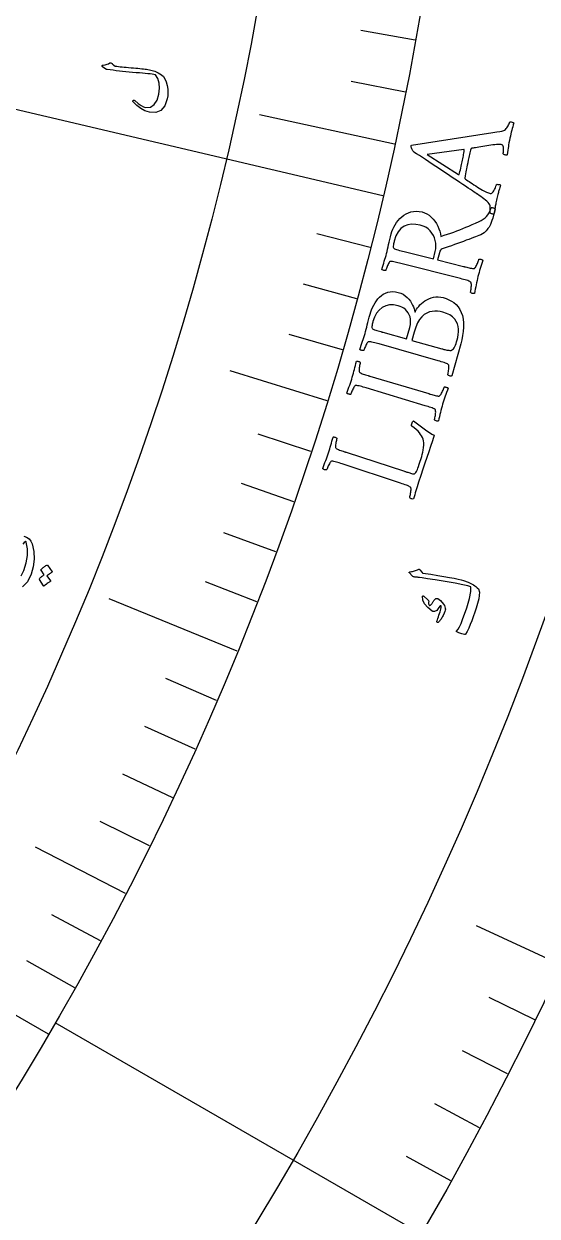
# Model space of a CAD drawing. Header units: millimetres. Extents: x -68 to 67, y -67 to 79.
# Drawn here: x 45.92 to 54.95, y -30.23 to -9.26 of the extents above; entities that cross this region are included whole.
import ezdxf

# ---------------------------------------------------------------- set-up
doc = ezdxf.new("R2010")
doc.units = ezdxf.units.MM
for name, color, linetype in [('CUT_OUTER', 1, 'Continuous'), ('ENGRAVE', 7, 'Continuous'), ('ENGRAVE_FINE', 8, 'Continuous'), ('TEXT', 5, 'Continuous')]:
    doc.layers.add(name, color=color, linetype=linetype)

msp = doc.modelspace()

# ---------------------------------------------------------------- linework, layer by layer
at = {"layer": 'CUT_OUTER'}
msp.add_arc((0, -0.0003), 67.4997, 179.84931, 4.094999, dxfattribs=at)
at = {"layer": 'ENGRAVE'}
for points in [[(52.2361, -12.2905), (44.3514, -10.4353)], [(52.4418, -11.3808), (50.0671, -10.8654)], [(51.2546, -15.8943), (49.5526, -15.3665)], [(49.675, -20.2992), (47.4256, -19.38)], [(47.7121, -24.5606), (46.1277, -23.745)], [(55.3641, -25.8167), (53.8836, -25.1263)], [(52.9033, -30.5437), (46.4731, -26.8313)]]:
    msp.add_lwpolyline(points, dxfattribs=at)
for radius in [66.15, 66.15, 64.3781, 61.0875, 61.0875, 58.4888, 53.6625, 53.6625, 50.8275]:
    msp.add_circle((0, 0), radius, dxfattribs=at)
at = {"layer": 'ENGRAVE_FINE'}
for points in [[(52.8054, -9.5529), (51.8489, -9.3798)], [(52.6316, -10.4681), (51.6782, -10.2785)], [(52.0145, -13.1969), (51.0723, -12.9579)], [(51.777, -14.0999), (50.8391, -13.8445)], [(51.5237, -14.9991), (50.5904, -14.7275)], [(50.9698, -16.7851), (50.0466, -16.4811)], [(50.6694, -17.6713), (49.7516, -17.3512)], [(50.3534, -18.5525), (49.4414, -18.2165)], [(50.0219, -19.4286), (49.1159, -19.0767)], [(49.3127, -21.1641), (48.4195, -20.7807)], [(48.9352, -22.0229), (48.0488, -21.624)], [(48.5425, -22.8755), (47.6633, -22.4611)], [(48.1348, -23.7215), (47.2629, -23.2918)], [(47.2745, -25.3926), (46.4182, -24.9326)], [(46.8222, -26.2172), (45.9741, -25.7423)], [(54.9051, -26.779), (54.1043, -26.3884)], [(46.3554, -27.0341), (45.5157, -26.5445)], [(54.4294, -27.7331), (53.6355, -27.3286)], [(53.9371, -28.6788), (53.1504, -28.2605)], [(53.4283, -29.6158), (52.649, -29.1838)]]:
    msp.add_lwpolyline(points, dxfattribs=at)
at = {"layer": 'TEXT'}
for points in [[(47.3077, -10.019), (47.3037, -10.0155), (47.3011, -10.0115), (47.3, -10.0071), (47.3004, -10.0022), (47.3022, -9.9976), (47.3056, -9.9941), (47.3105, -9.9917), (47.3169, -9.9904), (47.354, -9.9839), (47.3866, -9.9756), (47.4147, -9.9653), (47.4384, -9.9531), (47.4467, -9.9498), (47.4554, -9.9502), (47.4645, -9.9543), (47.4739, -9.9621), (47.4783, -9.9668), (47.4825, -9.9712), (47.4866, -9.9754), (47.4905, -9.9794), (47.4942, -9.9832), (47.4976, -9.9866), (47.5006, -9.9899), (47.5033, -9.9928), (47.5082, -9.9979), (47.5146, -10.0021), (47.5222, -10.0055), (47.5312, -10.008), (47.5574, -10.0116), (47.586, -10.0152), (47.617, -10.0188), (47.6505, -10.0223), (47.6864, -10.0258), (47.7247, -10.0294), (47.7655, -10.0331), (47.8086, -10.037), (47.8518, -10.0402), (47.8923, -10.0435), (47.9302, -10.0469), (47.9654, -10.0505), (47.9981, -10.0541), (48.0283, -10.0577), (48.0562, -10.0612), (48.0816, -10.0647), (48.1561, -10.0783), (48.225, -10.0991), (48.2884, -10.1271), (48.3461, -10.1623), (48.3782, -10.1917), (48.4049, -10.2322), (48.4264, -10.2841), (48.4425, -10.3472), (48.4526, -10.4141), (48.4565, -10.4758), (48.4543, -10.5323), (48.446, -10.5835), (48.4008, -10.7065), (48.3332, -10.7866), (48.2435, -10.8238), (48.1317, -10.8183), (48.0529, -10.7938), (47.9791, -10.7551), (47.9102, -10.7025), (47.846, -10.6359), (47.8425, -10.6311), (47.8407, -10.6265), (47.8406, -10.6221), (47.8422, -10.6179), (47.845, -10.6137), (47.8481, -10.6107), (47.8515, -10.6089), (47.8553, -10.6084), (47.8606, -10.6086), (47.8655, -10.6098), (47.8699, -10.6122), (47.874, -10.6156), (47.9329, -10.6644), (47.9843, -10.7005), (48.0282, -10.7239), (48.0646, -10.7344), (48.1496, -10.7273), (48.2171, -10.6858), (48.2669, -10.6099), (48.2989, -10.4997), (48.3098, -10.3964), (48.303, -10.3053), (48.2784, -10.2263), (48.2361, -10.1595), (48.2098, -10.1552), (48.1789, -10.1508), (48.1435, -10.1463), (48.1035, -10.1417), (48.0589, -10.1371), (48.0095, -10.1325), (47.9553, -10.128), (47.8963, -10.1236), (47.8356, -10.1183), (47.7759, -10.1128), (47.7172, -10.1071), (47.6595, -10.1013), (47.6029, -10.0951), (47.5473, -10.0886), (47.4928, -10.0818), (47.4393, -10.0746), (47.3873, -10.0697), (47.3816, -10.0682), (47.3764, -10.0662), (47.3716, -10.0637), (47.3674, -10.0608)], [(53.8998, -12.2623), (53.8963, -12.2599), (53.8857, -12.2528), (53.8681, -12.2408), (53.8434, -12.2242), (53.8126, -12.2035), (53.7768, -12.1795), (53.7359, -12.1522), (53.6899, -12.1217), (53.64, -12.0885), (53.5875, -12.0533), (53.5322, -12.016), (53.4742, -11.9767), (53.4144, -11.9362), (53.3536, -11.8954), (53.2919, -11.8543), (53.2293, -11.8129), (53.1668, -11.7717), (53.1057, -11.7314), (53.0458, -11.692), (52.9872, -11.6534), (52.931, -11.6164), (52.8783, -11.5816), (52.8291, -11.5491), (52.7833, -11.5189), (52.7742, -11.5102), (52.7652, -11.4984), (52.7562, -11.4835), (52.7472, -11.4656), (52.7395, -11.4474), (52.7346, -11.432), (52.7323, -11.4193), (52.7329, -11.4093), (52.7334, -11.407), (52.734, -11.4053), (52.7347, -11.4041), (52.7355, -11.4033), (52.7364, -11.4027), (52.7375, -11.4015), (52.7389, -11.4), (52.7406, -11.398), (54.1695, -11.1777), (54.24, -11.1662), (54.2928, -11.1573), (54.3278, -11.151), (54.3451, -11.1474), (54.3602, -11.1422), (54.3749, -11.1339), (54.3894, -11.1223), (54.4035, -11.1074), (54.4167, -11.0908), (54.4285, -11.0739), (54.4389, -11.0567), (54.4478, -11.0392), (54.4551, -11.0231), (54.4606, -11.0102), (54.4643, -11.0004), (54.4662, -10.9937), (54.4743, -10.9908), (54.4839, -10.9899), (54.4948, -10.9909), (54.5072, -10.9939), (54.5189, -10.9976), (54.5279, -11.0008), (54.5342, -11.0034), (54.5379, -11.0055), (54.5281, -11.0412), (54.5189, -11.075), (54.5101, -11.1069), (54.5019, -11.1369), (54.494, -11.1674), (54.4858, -11.2009), (54.4776, -11.2374), (54.4692, -11.2769), (54.4608, -11.3186), (54.4536, -11.3567), (54.4476, -11.3913), (54.4429, -11.4222), (54.4384, -11.4533), (54.4333, -11.488), (54.4276, -11.5265), (54.4212, -11.5686), (54.4143, -11.5717), (54.4057, -11.573), (54.3956, -11.5724), (54.3838, -11.57), (54.3724, -11.5663), (54.363, -11.5619), (54.3558, -11.5568), (54.3508, -11.551), (54.353, -11.5378), (54.3548, -11.5211), (54.3562, -11.5011), (54.3571, -11.4776), (54.3569, -11.4542), (54.3552, -11.4345), (54.3519, -11.4185), (54.3469, -11.4061), (54.3419, -11.4004), (54.3346, -11.3955), (54.3252, -11.3916), (54.3136, -11.3885), (54.3, -11.3867), (54.282, -11.3862), (54.2596, -11.3869), (54.2328, -11.3888), (54.2028, -11.3917), (54.1708, -11.3954), (54.1369, -11.3998), (54.101, -11.4049), (54.0643, -11.4105), (54.0281, -11.4161), (53.9924, -11.4218), (53.9571, -11.4276), (53.9237, -11.4331), (53.8933, -11.4382), (53.866, -11.4427), (53.8418, -11.4468), (53.822, -11.4501), (53.8078, -11.4524), (53.7993, -11.4538), (53.7965, -11.4543), (53.7961, -11.4546), (53.795, -11.4553), (53.793, -11.4565), (53.7903, -11.4583), (53.7876, -11.4603), (53.7855, -11.4625), (53.784, -11.4649), (53.7831, -11.4673), (53.7777, -11.4871), (53.7722, -11.5092), (53.7665, -11.5336), (53.7606, -11.5603), (53.7547, -11.5876), (53.749, -11.6139), (53.7435, -11.6393), (53.7382, -11.6638), (53.7368, -11.6701), (53.7355, -11.6764), (53.7341, -11.6827), (53.7327, -11.689), (53.7314, -11.6952), (53.7301, -11.701), (53.7289, -11.7066), (53.7278, -11.7118), (53.7199, -11.7482), (53.7128, -11.7819), (53.7064, -11.8127), (53.7008, -11.8408), (53.6954, -11.8693), (53.6896, -11.9018), (53.6835, -11.9381), (53.6769, -11.9784), (53.6768, -11.9798), (53.6772, -11.9817), (53.6779, -11.9841), (53.679, -11.9868), (53.6802, -11.9894), (53.681, -11.9912), (53.6815, -11.9923), (53.6817, -11.9927), (53.6846, -11.9946), (53.6933, -12.0002), (53.7078, -12.0097), (53.728, -12.0229), (53.7523, -12.0388), (53.7787, -12.0561), (53.8072, -12.075), (53.8379, -12.0953), (53.8692, -12.1159), (53.8996, -12.1355), (53.9291, -12.154), (53.9576, -12.1715), (53.9856, -12.1887), (54.0115, -12.2033), (54.0353, -12.2153), (54.0571, -12.2246), (54.0769, -12.232), (54.0946, -12.2381), (54.1103, -12.2429), (54.1239, -12.2464), (54.1377, -12.247), (54.1511, -12.2422), (54.1643, -12.2322), (54.1771, -12.217), (54.1891, -12.1988), (54.1997, -12.1799), (54.209, -12.1605), (54.2169, -12.1403), (54.2233, -12.1218), (54.2283, -12.1071), (54.2317, -12.0962), (54.2336, -12.0892), (54.238, -12.0877), (54.245, -12.0871), (54.2547, -12.0874), (54.2669, -12.0886), (54.2795, -12.0906), (54.2901, -12.0931), (54.2988, -12.0962), (54.3056, -12.0999), (54.2991, -12.123), (54.293, -12.1443), (54.2873, -12.1639), (54.282, -12.1817), (54.2768, -12.1986), (54.2717, -12.2155), (54.2665, -12.2325), (54.2614, -12.2494), (54.2561, -12.2677), (54.2505, -12.2888), (54.2446, -12.3127), (54.2384, -12.3393), (54.2324, -12.3663), (54.2272, -12.3911), (54.2229, -12.4137), (54.2194, -12.4342), (54.2162, -12.4536), (54.2131, -12.473), (54.21, -12.4924), (54.2068, -12.5117), (54.2034, -12.5324), (54.1993, -12.5556), (54.1947, -12.5814), (54.1895, -12.6097), (54.1851, -12.611), (54.1782, -12.6111), (54.1687, -12.6099), (54.1567, -12.6074), (54.1444, -12.6042), (54.134, -12.6008), (54.1254, -12.5971), (54.1188, -12.5932), (54.1212, -12.5796), (54.1231, -12.5617), (54.1245, -12.5395), (54.1254, -12.513), (54.1247, -12.4865), (54.1211, -12.4642), (54.1147, -12.446), (54.1055, -12.4321), (54.085, -12.4081), (54.0628, -12.3852), (54.0388, -12.3634), (54.013, -12.3428), (53.986, -12.3227), (53.9581, -12.3025), (53.9294, -12.2824), (53.8998, -12.2623)], [(53.0128, -11.5611), (53.5659, -11.9166), (53.5662, -11.9166), (53.5672, -11.9166), (53.5689, -11.9165), (53.5713, -11.9165), (53.5736, -11.9163), (53.5754, -11.9158), (53.5766, -11.9149), (53.5772, -11.9138), (53.5839, -11.889), (53.591, -11.8618), (53.5985, -11.8321), (53.6063, -11.8001), (53.6138, -11.7685), (53.6204, -11.7402), (53.6262, -11.7151), (53.631, -11.6933), (53.637, -11.665), (53.6424, -11.638), (53.6471, -11.6124), (53.6512, -11.5882), (53.6551, -11.564), (53.6592, -11.5388), (53.6635, -11.5124), (53.6681, -11.485), (53.6682, -11.4826), (53.6674, -11.4805), (53.6657, -11.4788), (53.6631, -11.4773), (53.6604, -11.4762), (53.6585, -11.4753), (53.6574, -11.4749), (53.657, -11.4747)], [(52.3814, -12.9595), (52.3933, -12.919), (52.4087, -12.8787), (52.4277, -12.8386), (52.4503, -12.7988), (52.476, -12.7603), (52.5044, -12.7242), (52.5356, -12.6905), (52.5694, -12.6592), (52.6059, -12.6313), (52.6448, -12.6077), (52.6861, -12.5884), (52.7299, -12.5734), (52.7759, -12.5637), (52.8239, -12.5604), (52.8738, -12.5634), (52.9258, -12.5728), (52.9689, -12.5862), (53.0099, -12.6056), (53.0488, -12.6309), (53.0856, -12.6622), (53.1197, -12.6978), (53.1505, -12.7364), (53.1779, -12.7778), (53.2018, -12.8221), (53.2218, -12.8676), (53.2372, -12.913), (53.2479, -12.9581), (53.254, -13.0029), (53.3149, -12.9836), (53.3734, -12.9643), (53.4295, -12.945), (53.4833, -12.9258), (53.536, -12.9062), (53.5886, -12.886), (53.6412, -12.865), (53.6937, -12.8432), (53.7477, -12.8204), (53.8045, -12.7962), (53.8641, -12.7706), (53.9265, -12.7436), (53.966, -12.7243), (54.0014, -12.7027), (54.0326, -12.679), (54.0596, -12.6531), (54.0834, -12.6233), (54.1048, -12.5876), (54.1239, -12.5463), (54.1406, -12.4991), (54.1477, -12.4964), (54.1566, -12.4961), (54.1672, -12.4982), (54.1796, -12.5028), (54.1916, -12.5081), (54.2007, -12.5123), (54.2071, -12.5157), (54.2107, -12.518), (54.1963, -12.5776), (54.182, -12.6318), (54.1677, -12.6804), (54.1535, -12.7234), (54.1398, -12.7609), (54.1269, -12.7927), (54.1148, -12.8188), (54.1036, -12.8392), (54.0945, -12.8518), (54.0834, -12.8666), (54.0703, -12.8836), (54.0551, -12.9028), (54.0369, -12.9224), (54.0144, -12.9407), (53.9878, -12.9577), (53.957, -12.9732), (53.9424, -12.9794), (53.9222, -12.9876), (53.8966, -12.9979), (53.8655, -13.0101), (53.8298, -13.0239), (53.7906, -13.0388), (53.7477, -13.0549), (53.7012, -13.072), (53.6521, -13.0899), (53.6013, -13.1084), (53.5489, -13.1274), (53.4948, -13.1469), (53.4402, -13.1665), (53.3862, -13.1854), (53.3329, -13.2038), (53.2802, -13.2217), (53.2639, -13.2306), (53.2504, -13.2448), (53.2395, -13.2644), (53.2313, -13.2892), (53.1993, -13.4167), (53.6566, -13.5321), (53.6603, -13.533), (53.6641, -13.534), (53.6679, -13.5349), (53.6717, -13.5359), (53.6754, -13.5368), (53.6792, -13.5378), (53.683, -13.5387), (53.6867, -13.5397), (53.7101, -13.5455), (53.7323, -13.5508), (53.7536, -13.5558), (53.7737, -13.5603), (53.7926, -13.5639), (53.8099, -13.5664), (53.8257, -13.5676), (53.84, -13.5676), (53.8473, -13.5647), (53.8551, -13.5579), (53.8637, -13.5473), (53.8728, -13.5328), (53.882, -13.5159), (53.8905, -13.4982), (53.8984, -13.4796), (53.9057, -13.4603), (53.912, -13.442), (53.917, -13.4268), (53.9208, -13.4146), (53.9233, -13.4055), (53.9302, -13.4036), (53.9387, -13.4029), (53.9489, -13.4035), (53.9607, -13.4054), (53.9724, -13.4083), (53.9817, -13.4123), (53.9889, -13.4171), (53.9937, -13.423), (53.9819, -13.46), (53.9705, -13.4963), (53.9593, -13.5318), (53.9485, -13.5666), (53.938, -13.6013), (53.9278, -13.6365), (53.918, -13.6724), (53.9085, -13.7088), (53.8997, -13.7445), (53.8912, -13.7806), (53.8831, -13.8171), (53.8754, -13.8541), (53.8678, -13.8915), (53.8604, -13.9292), (53.8529, -13.9673), (53.8455, -14.0057), (53.8384, -14.0085), (53.8299, -14.0094), (53.8197, -14.0083), (53.8081, -14.0054), (53.7968, -14.0014), (53.7875, -13.997), (53.7804, -13.9924), (53.7753, -13.9874), (53.7775, -13.9782), (53.78, -13.9657), (53.7828, -13.9499), (53.786, -13.9308), (53.7889, -13.9103), (53.7909, -13.89), (53.7919, -13.87), (53.7921, -13.8502), (53.7911, -13.8327), (53.7887, -13.8193), (53.7848, -13.8102), (53.7796, -13.8052), (53.7646, -13.7966), (53.7471, -13.7885), (53.7271, -13.7809), (53.7047, -13.7739), (53.6805, -13.7671), (53.6554, -13.7602), (53.6292, -13.7533), (53.6021, -13.7462), (52.5548, -13.4803), (52.5276, -13.4734), (52.5011, -13.4669), (52.4754, -13.4607), (52.4504, -13.4548), (52.4268, -13.45), (52.4053, -13.4469), (52.3858, -13.4454), (52.3685, -13.4456), (52.3606, -13.4471), (52.3525, -13.453), (52.3444, -13.4633), (52.3361, -13.4779), (52.3279, -13.495), (52.3201, -13.5125), (52.3127, -13.5304), (52.3057, -13.5488), (52.2995, -13.5659), (52.2945, -13.5803), (52.2908, -13.5919), (52.2883, -13.6006), (52.2814, -13.6024), (52.273, -13.6029), (52.2628, -13.6021), (52.2509, -13.6001), (52.2393, -13.597), (52.23, -13.593), (52.2229, -13.5881), (52.218, -13.5824), (52.2289, -13.5461), (52.2397, -13.5104), (52.2506, -13.4751), (52.2615, -13.4404), (52.2721, -13.4059), (52.2822, -13.3714), (52.2917, -13.337), (52.3007, -13.3026), (52.3098, -13.2662), (52.3189, -13.2284), (52.328, -13.1891), (52.337, -13.1483), (52.3466, -13.1054), (52.3572, -13.0596), (52.3689, -13.0109), (52.3814, -12.9595)], [(52.8942, -12.8045), (52.8159, -12.7912), (52.7423, -12.7903), (52.6734, -12.8019), (52.6091, -12.8258), (52.5517, -12.8645), (52.5038, -12.9207), (52.4651, -12.9943), (52.4356, -13.0853), (52.4326, -13.0979), (52.4292, -13.1135), (52.4254, -13.1321), (52.4212, -13.1537), (52.4182, -13.1747), (52.4184, -13.1913), (52.4216, -13.2037), (52.428, -13.2117), (52.4401, -13.2195), (52.4565, -13.2271), (52.477, -13.2347), (52.5018, -13.2421), (52.5287, -13.2495), (52.5559, -13.2568), (52.5832, -13.2639), (52.6108, -13.2709), (53.1239, -13.3977), (53.1565, -13.2679), (53.1654, -13.2203), (53.1686, -13.1724), (53.1659, -13.1243), (53.1574, -13.0759), (53.1432, -13.0288), (53.1237, -12.9846), (53.0988, -12.9433), (53.0685, -12.9048), (53.0329, -12.8707), (52.9919, -12.8426), (52.9457, -12.8206), (52.8942, -12.8045)], [(52.0116, -14.3722), (52.024, -14.3319), (52.0388, -14.2916), (52.0562, -14.2513), (52.076, -14.211), (52.0982, -14.1721), (52.1227, -14.1357), (52.1494, -14.1018), (52.1785, -14.0706), (52.2101, -14.0427), (52.2443, -14.0192), (52.2812, -14), (52.3209, -13.9851), (52.3633, -13.9757), (52.4086, -13.9729), (52.4568, -13.9769), (52.5079, -13.9875), (52.5524, -14.0023), (52.5933, -14.0218), (52.6305, -14.0463), (52.6641, -14.0755), (52.6939, -14.1077), (52.7197, -14.1408), (52.7416, -14.1749), (52.7595, -14.21), (52.7738, -14.244), (52.7849, -14.275), (52.7928, -14.303), (52.7974, -14.328), (52.7991, -14.3314), (52.8014, -14.3331), (52.8041, -14.3328), (52.8074, -14.3307), (52.8165, -14.3082), (52.8293, -14.2847), (52.8456, -14.2601), (52.8656, -14.2345), (52.8889, -14.2089), (52.915, -14.1842), (52.9441, -14.1604), (52.9761, -14.1376), (53.0105, -14.1168), (53.0469, -14.0994), (53.0853, -14.0853), (53.1256, -14.0746), (53.1673, -14.0681), (53.21, -14.0668), (53.2537, -14.0709), (53.2983, -14.0801), (53.3494, -14.096), (53.3974, -14.116), (53.4423, -14.1401), (53.4841, -14.1682), (53.5225, -14.2015), (53.5572, -14.2411), (53.5882, -14.287), (53.6155, -14.3392), (53.6363, -14.3958), (53.6497, -14.4578), (53.6557, -14.5254), (53.6543, -14.5984), (53.6475, -14.6736), (53.6374, -14.7475), (53.6239, -14.8203), (53.6072, -14.8917), (53.4468, -15.4576), (53.4397, -15.4602), (53.431, -15.4609), (53.421, -15.4596), (53.4094, -15.4563), (53.3982, -15.452), (53.3891, -15.4474), (53.3821, -15.4426), (53.3771, -15.4375), (53.3795, -15.4283), (53.3824, -15.4159), (53.3856, -15.4002), (53.3893, -15.3812), (53.3928, -15.3607), (53.3953, -15.3405), (53.3969, -15.3205), (53.3976, -15.3008), (53.3971, -15.2832), (53.395, -15.2698), (53.3914, -15.2606), (53.3863, -15.2555), (53.3715, -15.2464), (53.3543, -15.2378), (53.3345, -15.2297), (53.3123, -15.2221), (53.2883, -15.2147), (53.2634, -15.2071), (53.2374, -15.1995), (53.2105, -15.1917), (52.1715, -14.8951), (52.1445, -14.8874), (52.1182, -14.8802), (52.0926, -14.8733), (52.0678, -14.8668), (52.0443, -14.8613), (52.0229, -14.8576), (52.0035, -14.8556), (51.9861, -14.8554), (51.9782, -14.8566), (51.97, -14.8623), (51.9616, -14.8724), (51.9529, -14.8868), (51.9442, -14.9037), (51.9359, -14.9212), (51.928, -14.9393), (51.9203, -14.958), (51.9135, -14.9755), (51.908, -14.9901), (51.9039, -15.0018), (51.9011, -15.0106), (51.8942, -15.0121), (51.8857, -15.0124), (51.8756, -15.0114), (51.8638, -15.009), (51.8523, -15.0056), (51.843, -15.0014), (51.8361, -14.9963), (51.8314, -14.9904), (51.8432, -14.9544), (51.8551, -14.9188), (51.867, -14.8834), (51.879, -14.8485), (51.8907, -14.8137), (51.9018, -14.7792), (51.9123, -14.7448), (51.9223, -14.7105), (51.9323, -14.6745), (51.9423, -14.6371), (51.9524, -14.5985), (51.9624, -14.5585), (51.973, -14.5164), (51.9848, -14.4713), (51.9976, -14.4232), (52.0116, -14.3722)], [(52.6521, -14.8051), (52.7081, -14.6046), (52.7198, -14.552), (52.7247, -14.5032), (52.7227, -14.4583), (52.714, -14.4171), (52.6998, -14.3797), (52.6814, -14.346), (52.6588, -14.316), (52.6319, -14.2897), (52.6022, -14.2671), (52.571, -14.2483), (52.5383, -14.2332), (52.504, -14.2219), (52.4256, -14.2075), (52.353, -14.2084), (52.2861, -14.2244), (52.225, -14.2557), (52.1711, -14.3), (52.1261, -14.3554), (52.0898, -14.4219), (52.0623, -14.4995), (52.059, -14.512), (52.0552, -14.5275), (52.0509, -14.546), (52.046, -14.5674), (52.0425, -14.5883), (52.0422, -14.6049), (52.0451, -14.6174), (52.0512, -14.6256), (52.0617, -14.6321), (52.0752, -14.6386), (52.0917, -14.6451), (52.1112, -14.6517), (52.1326, -14.6583), (52.1546, -14.6649), (52.1773, -14.6715), (52.2007, -14.6782), (52.2055, -14.6795), (52.21, -14.6808), (52.2142, -14.682), (52.2181, -14.6831), (52.2219, -14.6841), (52.2256, -14.6852), (52.2293, -14.6862), (52.2331, -14.6873)], [(52.7444, -14.8311), (53.2732, -14.9798), (53.2832, -14.9825), (53.2955, -14.9857), (53.3102, -14.9894), (53.3272, -14.9936), (53.3453, -14.9978), (53.3631, -15.0013), (53.3805, -15.0043), (53.3976, -15.0066), (53.4131, -15.0081), (53.426, -15.0085), (53.4361, -15.0078), (53.4435, -15.006), (53.4613, -14.9946), (53.4771, -14.9798), (53.4908, -14.9616), (53.5024, -14.9398), (53.5128, -14.915), (53.523, -14.8876), (53.5329, -14.8576), (53.5424, -14.825), (53.5535, -14.7782), (53.561, -14.7309), (53.5648, -14.6832), (53.5651, -14.635), (53.5598, -14.5875), (53.5471, -14.5419), (53.527, -14.4982), (53.4995, -14.4565), (53.4629, -14.4183), (53.4157, -14.3853), (53.3578, -14.3577), (53.2893, -14.3352), (53.2428, -14.325), (53.1959, -14.3195), (53.1487, -14.3185), (53.101, -14.322), (53.0539, -14.3323), (53.0082, -14.3514), (52.9639, -14.3794), (52.9211, -14.4163), (52.881, -14.464), (52.8451, -14.5247), (52.8132, -14.5983), (52.7853, -14.6848)], [(51.6982, -15.4798), (51.7084, -15.4447), (51.718, -15.41), (51.727, -15.3755), (51.7353, -15.3414), (51.7436, -15.3071), (51.7522, -15.272), (51.7611, -15.2362), (51.7704, -15.1997), (51.7775, -15.1973), (51.7861, -15.1968), (51.7962, -15.1981), (51.8077, -15.2014), (51.8189, -15.2058), (51.828, -15.2104), (51.8351, -15.2152), (51.84, -15.2202), (51.8376, -15.2291), (51.8348, -15.2411), (51.8316, -15.2564), (51.828, -15.2748), (51.8244, -15.2946), (51.8215, -15.314), (51.8192, -15.3328), (51.8176, -15.3512), (51.8172, -15.3677), (51.8189, -15.3807), (51.8226, -15.3905), (51.8284, -15.3968), (51.8407, -15.404), (51.8552, -15.4111), (51.8718, -15.4179), (51.8904, -15.4245), (51.9106, -15.4311), (51.9317, -15.4378), (51.9539, -15.4446), (51.977, -15.4516), (51.9807, -15.4527), (51.9844, -15.4538), (51.9882, -15.4549), (51.9919, -15.456), (51.9956, -15.4571), (51.9993, -15.4582), (52.0031, -15.4593), (52.0068, -15.4604), (53.0425, -15.7683), (53.0462, -15.7694), (53.0499, -15.7705), (53.0537, -15.7716), (53.0574, -15.7728), (53.0611, -15.7739), (53.0648, -15.775), (53.0686, -15.7761), (53.0723, -15.7772), (53.0954, -15.784), (53.1174, -15.7903), (53.1384, -15.7961), (53.1583, -15.8014), (53.177, -15.8059), (53.1943, -15.809), (53.21, -15.8109), (53.2243, -15.8115), (53.2316, -15.8089), (53.2398, -15.8025), (53.2488, -15.7922), (53.2585, -15.7781), (53.2684, -15.7616), (53.2776, -15.7443), (53.2863, -15.7261), (53.2944, -15.707), (53.3014, -15.689), (53.3071, -15.674), (53.3114, -15.662), (53.3143, -15.653), (53.3212, -15.6514), (53.3297, -15.6511), (53.3399, -15.6521), (53.3517, -15.6545), (53.3632, -15.6579), (53.3724, -15.6622), (53.3793, -15.6674), (53.3839, -15.6735), (53.3706, -15.71), (53.3576, -15.7458), (53.345, -15.7808), (53.3327, -15.8151), (53.3208, -15.8493), (53.3091, -15.8841), (53.2978, -15.9195), (53.2868, -15.9555), (53.2765, -15.9907), (53.2665, -16.0265), (53.2569, -16.0626), (53.2476, -16.0992), (53.2385, -16.1363), (53.2294, -16.1736), (53.2204, -16.2114), (53.2114, -16.2494), (53.2042, -16.2519), (53.1956, -16.2525), (53.1855, -16.251), (53.1741, -16.2476), (53.1629, -16.2431), (53.1539, -16.2383), (53.1469, -16.2334), (53.142, -16.2283), (53.1446, -16.2191), (53.1476, -16.2067), (53.1511, -16.1911), (53.1551, -16.1722), (53.1588, -16.1517), (53.1617, -16.1316), (53.1636, -16.1116), (53.1646, -16.0919), (53.1643, -16.0743), (53.1624, -16.0609), (53.159, -16.0516), (53.1539, -16.0464), (53.1393, -16.0371), (53.1222, -16.0283), (53.1025, -16.0199), (53.0804, -16.012), (53.0566, -16.0042), (53.0317, -15.9962), (53.0059, -15.9882), (52.9791, -15.98), (51.9446, -15.668), (51.9177, -15.66), (51.8915, -15.6523), (51.866, -15.6451), (51.8413, -15.6382), (51.8179, -15.6324), (51.7966, -15.6283), (51.7772, -15.6261), (51.7599, -15.6255), (51.7519, -15.6267), (51.7436, -15.6323), (51.735, -15.6422), (51.7261, -15.6565), (51.7172, -15.6733), (51.7087, -15.6907), (51.7004, -15.7086), (51.6925, -15.7272), (51.6854, -15.7446), (51.6797, -15.7591), (51.6754, -15.7708), (51.6725, -15.7795), (51.6656, -15.781), (51.6571, -15.7811), (51.647, -15.7799), (51.6352, -15.7774), (51.6238, -15.7738), (51.6146, -15.7694), (51.6077, -15.7643), (51.6031, -15.7583), (51.6155, -15.7225), (51.6279, -15.687), (51.6403, -15.6519), (51.6528, -15.6171), (51.665, -15.5825), (51.6766, -15.5481), (51.6877, -15.5139), (51.6982, -15.4798)], [(52.6173, -17.1336), (52.6201, -17.1345), (52.6235, -17.1356), (52.6275, -17.1369), (52.6321, -17.1384), (52.6441, -17.1423), (52.6577, -17.1468), (52.673, -17.1518), (52.69, -17.1573), (52.7075, -17.1628), (52.7244, -17.1678), (52.7406, -17.1722), (52.7561, -17.1761), (52.7699, -17.1788), (52.7807, -17.18), (52.7887, -17.1795), (52.7938, -17.1774), (52.8059, -17.1668), (52.8167, -17.1543), (52.8262, -17.1398), (52.8345, -17.1234), (52.8428, -17.1034), (52.8523, -17.078), (52.8629, -17.0475), (52.8747, -17.0116), (52.9185, -16.8749), (52.9289, -16.8389), (52.9377, -16.8006), (52.9451, -16.7599), (52.951, -16.7168), (52.9543, -16.6744), (52.9539, -16.6354), (52.9498, -16.5999), (52.9421, -16.5678), (52.9314, -16.5403), (52.9173, -16.5126), (52.8999, -16.4848), (52.8791, -16.4567), (52.854, -16.4284), (52.8236, -16.3997), (52.7879, -16.3705), (52.7468, -16.3409), (52.7416, -16.3348), (52.7392, -16.3263), (52.7395, -16.3152), (52.7427, -16.3016), (52.75, -16.2814), (52.7579, -16.2655), (52.7666, -16.254), (52.7759, -16.2467), (52.8208, -16.2799), (52.8669, -16.3144), (52.9143, -16.3503), (52.963, -16.3874), (53.0109, -16.4228), (53.0558, -16.4533), (53.0979, -16.4791), (53.137, -16.5), (53.106, -16.5984), (53.0743, -16.6962), (53.0419, -16.7934), (53.0089, -16.89), (52.9747, -16.9895), (52.9389, -17.0954), (52.9015, -17.2076), (52.8625, -17.3262), (52.8492, -17.3674), (52.8371, -17.4065), (52.8261, -17.4437), (52.8163, -17.4788), (52.8067, -17.5132), (52.7964, -17.548), (52.7855, -17.5832), (52.7738, -17.619), (52.7665, -17.6213), (52.7579, -17.6216), (52.7479, -17.6199), (52.7365, -17.6161), (52.7255, -17.6113), (52.7165, -17.6064), (52.7097, -17.6013), (52.705, -17.596), (52.7077, -17.5869), (52.7111, -17.5746), (52.715, -17.5591), (52.7194, -17.5403), (52.7237, -17.5199), (52.7271, -17.4998), (52.7295, -17.4799), (52.731, -17.4602), (52.7312, -17.4427), (52.7297, -17.4292), (52.7265, -17.4198), (52.7216, -17.4145), (52.7072, -17.4048), (52.6903, -17.3956), (52.6709, -17.3867), (52.649, -17.3782), (52.6253, -17.3698), (52.6007, -17.3612), (52.5751, -17.3525), (52.5485, -17.3436), (51.5224, -17.005), (51.4957, -16.9963), (51.4697, -16.9879), (51.4445, -16.98), (51.4199, -16.9725), (51.3967, -16.9661), (51.3755, -16.9615), (51.3562, -16.9587), (51.3388, -16.9578), (51.3308, -16.9587), (51.3224, -16.964), (51.3136, -16.9737), (51.3043, -16.9878), (51.295, -17.0044), (51.286, -17.0215), (51.2773, -17.0393), (51.2689, -17.0576), (51.2613, -17.0749), (51.2553, -17.0892), (51.2507, -17.1007), (51.2475, -17.1094), (51.2406, -17.1107), (51.2321, -17.1106), (51.222, -17.1091), (51.2103, -17.1063), (51.199, -17.1025), (51.1899, -17.0978), (51.1832, -17.0925), (51.1787, -17.0864), (51.192, -17.0509), (51.2053, -17.0158), (51.2186, -16.981), (51.232, -16.9465), (51.2451, -16.9123), (51.2576, -16.8782), (51.2696, -16.8443), (51.2809, -16.8105), (51.292, -16.7757), (51.3026, -16.7412), (51.3124, -16.707), (51.3217, -16.6731), (51.3308, -16.6389), (51.3403, -16.6041), (51.3501, -16.5686), (51.3604, -16.5324), (51.3675, -16.5301), (51.3762, -16.5298), (51.3862, -16.5314), (51.3976, -16.535), (51.4087, -16.5397), (51.4177, -16.5445), (51.4246, -16.5495), (51.4294, -16.5546), (51.4268, -16.5634), (51.4237, -16.5754), (51.4201, -16.5906), (51.416, -16.6089), (51.4119, -16.6286), (51.4085, -16.6479), (51.4057, -16.6667), (51.4036, -16.685), (51.4029, -16.7014), (51.4042, -16.7146), (51.4077, -16.7244), (51.4132, -16.7308), (51.4254, -16.7384), (51.4397, -16.7458), (51.4561, -16.7531), (51.4745, -16.7602), (51.4945, -16.7673), (51.5155, -16.7745), (51.5374, -16.7819), (51.5604, -16.7895), (51.5641, -16.7907), (51.5678, -16.7919), (51.5715, -16.7931), (51.5751, -16.7943), (51.5788, -16.7955), (51.5825, -16.7967), (51.5862, -16.7979), (51.5899, -16.7991)], [(46.2265, -18.875), (46.2255, -18.8725), (46.2254, -18.8695), (46.2264, -18.8662), (46.2283, -18.8624), (46.2393, -18.8504), (46.2506, -18.8391), (46.2622, -18.8284), (46.2742, -18.8184), (46.2867, -18.809), (46.2997, -18.8002), (46.3134, -18.7919), (46.3276, -18.7841), (46.3315, -18.7831), (46.3349, -18.7834), (46.3381, -18.7849), (46.3409, -18.7879), (46.4202, -18.9004), (46.4209, -18.9029), (46.4197, -18.9057), (46.4168, -18.9088), (46.4121, -18.9122), (46.4082, -18.9143), (46.4026, -18.918), (46.3952, -18.9232), (46.3859, -18.93), (46.3748, -18.9385), (46.3617, -18.9486), (46.3465, -18.9604), (46.3293, -18.9739), (46.3901, -19.0626), (46.3916, -19.0662), (46.3909, -19.0697), (46.388, -19.0731), (46.3828, -19.0764), (46.3783, -19.0793), (46.3715, -19.0839), (46.3622, -19.0903), (46.3507, -19.0984), (46.3366, -19.1085), (46.3201, -19.1207), (46.301, -19.1349), (46.2794, -19.1513), (46.2763, -19.1526), (46.2738, -19.1528), (46.2718, -19.1516), (46.2703, -19.1492), (46.1965, -19.0366), (46.1954, -19.0341), (46.1954, -19.0311), (46.1964, -19.0278), (46.1984, -19.024), (46.2071, -19.0136), (46.2164, -19.0038), (46.2261, -18.9946), (46.2362, -18.986), (46.2468, -18.978), (46.2576, -18.9705), (46.2687, -18.9635), (46.2802, -18.9571)], [(52.7185, -18.9014), (52.7386, -18.8987), (52.7578, -18.8953), (52.7764, -18.8912), (52.7942, -18.8865), (52.8113, -18.8808), (52.8277, -18.8743), (52.8434, -18.8669), (52.8584, -18.8586), (52.8661, -18.8561), (52.8737, -18.857), (52.8811, -18.8614), (52.8885, -18.8693), (52.9258, -18.9142), (52.93, -18.9188), (52.9336, -18.9223), (52.9368, -18.9247), (52.9394, -18.9261), (53.0766, -18.9462), (53.2003, -18.9651), (53.3105, -18.9829), (53.4072, -18.9995), (53.4902, -19.0151), (53.5595, -19.0297), (53.6149, -19.0434), (53.6566, -19.0562), (53.734, -19.0837), (53.758, -19.0938), (53.7818, -19.1051), (53.8052, -19.1177), (53.8282, -19.1315), (53.851, -19.1466), (53.8733, -19.1631), (53.8952, -19.181), (53.9167, -19.2004), (53.9371, -19.2615), (53.9247, -19.3759), (53.8793, -19.5434), (53.8003, -19.7638), (53.7727, -19.8315), (53.7453, -19.8935), (53.7182, -19.9498), (53.6914, -20.0003), (53.6875, -20.0043), (53.6832, -20.0066), (53.6784, -20.0072), (53.6731, -20.006), (53.6485, -19.9985), (53.6262, -19.9915), (53.6061, -19.985), (53.5884, -19.9789), (53.5727, -19.9734), (53.5588, -19.9682), (53.5469, -19.9633), (53.5368, -19.9588), (53.5313, -19.956), (53.5288, -19.9527), (53.5294, -19.949), (53.5331, -19.9449), (53.5579, -19.9122), (53.5836, -19.8678), (53.6104, -19.8116), (53.638, -19.7436), (53.7132, -19.5378), (53.7618, -19.3732), (53.7841, -19.2498), (53.7805, -19.168), (53.7324, -19.1509), (53.6416, -19.1296), (53.5081, -19.1038), (53.3318, -19.0735), (53.155, -19.0443), (53.021, -19.0226), (52.93, -19.0085), (52.8819, -19.0021), (52.8686, -19.0007), (52.8561, -18.9994), (52.8445, -18.9982), (52.8338, -18.9971), (52.824, -18.9961), (52.8153, -18.9952), (52.8076, -18.9946), (52.801, -18.9941), (52.7869, -18.9921), (52.7743, -18.9879), (52.763, -18.9817), (52.7532, -18.9734), (52.7039, -18.9224), (52.7007, -18.9185), (52.699, -18.9149), (52.6987, -18.9116), (52.6999, -18.9087), (52.7032, -18.9057), (52.7075, -18.9035), (52.7126, -18.9021), (52.7185, -18.9014)], [(52.9334, -19.3323), (52.9349, -19.3296), (52.937, -19.3275), (52.9397, -19.326), (52.9431, -19.3253), (52.9458, -19.3256), (52.9485, -19.3264), (52.9513, -19.3276), (52.9542, -19.3293), (53.0257, -19.3925), (53.0327, -19.3996), (53.0376, -19.4062), (53.0405, -19.4122), (53.0414, -19.4178), (53.0399, -19.4394), (53.0411, -19.4588), (53.0452, -19.4759), (53.0522, -19.4907), (53.0571, -19.495), (53.0643, -19.4943), (53.0737, -19.4887), (53.0854, -19.4781), (53.0916, -19.4705), (53.0978, -19.4625), (53.1039, -19.4542), (53.1098, -19.4455), (53.1158, -19.4363), (53.1217, -19.4265), (53.1276, -19.4162), (53.1334, -19.4054), (53.1645, -19.3718), (53.2033, -19.3715), (53.2498, -19.4046), (53.3039, -19.4712), (53.3183, -19.4958), (53.3282, -19.5183), (53.3338, -19.5388), (53.3349, -19.5572), (53.3322, -19.576), (53.3248, -19.6007), (53.3128, -19.6312), (53.2961, -19.6676), (53.2872, -19.686), (53.2781, -19.7032), (53.2687, -19.7192), (53.2591, -19.734), (53.2495, -19.7478), (53.2403, -19.7605), (53.2315, -19.7722), (53.223, -19.783), (53.216, -19.789), (53.2092, -19.7926), (53.2026, -19.7938), (53.1962, -19.7926), (53.1903, -19.7894), (53.187, -19.7848), (53.1862, -19.7789), (53.1878, -19.7717), (53.1945, -19.7494), (53.2024, -19.7242), (53.2115, -19.6961), (53.222, -19.6651), (53.2414, -19.6074), (53.2544, -19.5615), (53.2609, -19.5274), (53.2611, -19.5053), (53.2602, -19.5021), (53.2582, -19.4998), (53.2552, -19.4985), (53.2513, -19.4981), (53.2485, -19.4987), (53.2455, -19.5005), (53.2423, -19.5035), (53.2388, -19.5078), (53.2111, -19.5491), (53.1986, -19.5661), (53.1856, -19.5797), (53.172, -19.59), (53.1578, -19.597), (53.1424, -19.6017), (53.1281, -19.6025), (53.1147, -19.5994), (53.1022, -19.5925), (53.0239, -19.5312), (52.9696, -19.4675), (52.9395, -19.4012), (52.9334, -19.3323)]]:
    msp.add_lwpolyline(points, close=True, dxfattribs=at)
for points in [[(45.875, -18.9734), (45.9245, -18.8763), (45.9671, -18.7433), (45.9881, -18.6166), (45.9874, -18.4963), (45.9653, -18.3824), (45.9625, -18.375), (45.9583, -18.371), (45.9528, -18.3703), (45.946, -18.3731), (45.9292, -18.3885), (45.9081, -18.4185)], [(45.9209, -18.2756), (45.9731, -18.2949), (46.015, -18.3234), (46.0467, -18.3613), (46.068, -18.4086), (46.0973, -18.5437), (46.1045, -18.6783), (46.0896, -18.8123), (46.0526, -18.9456), (45.9858, -19.0803), (45.9016, -19.1667)]]:
    msp.add_lwpolyline(points, dxfattribs=at)

doc.saveas('drawing.dxf')
